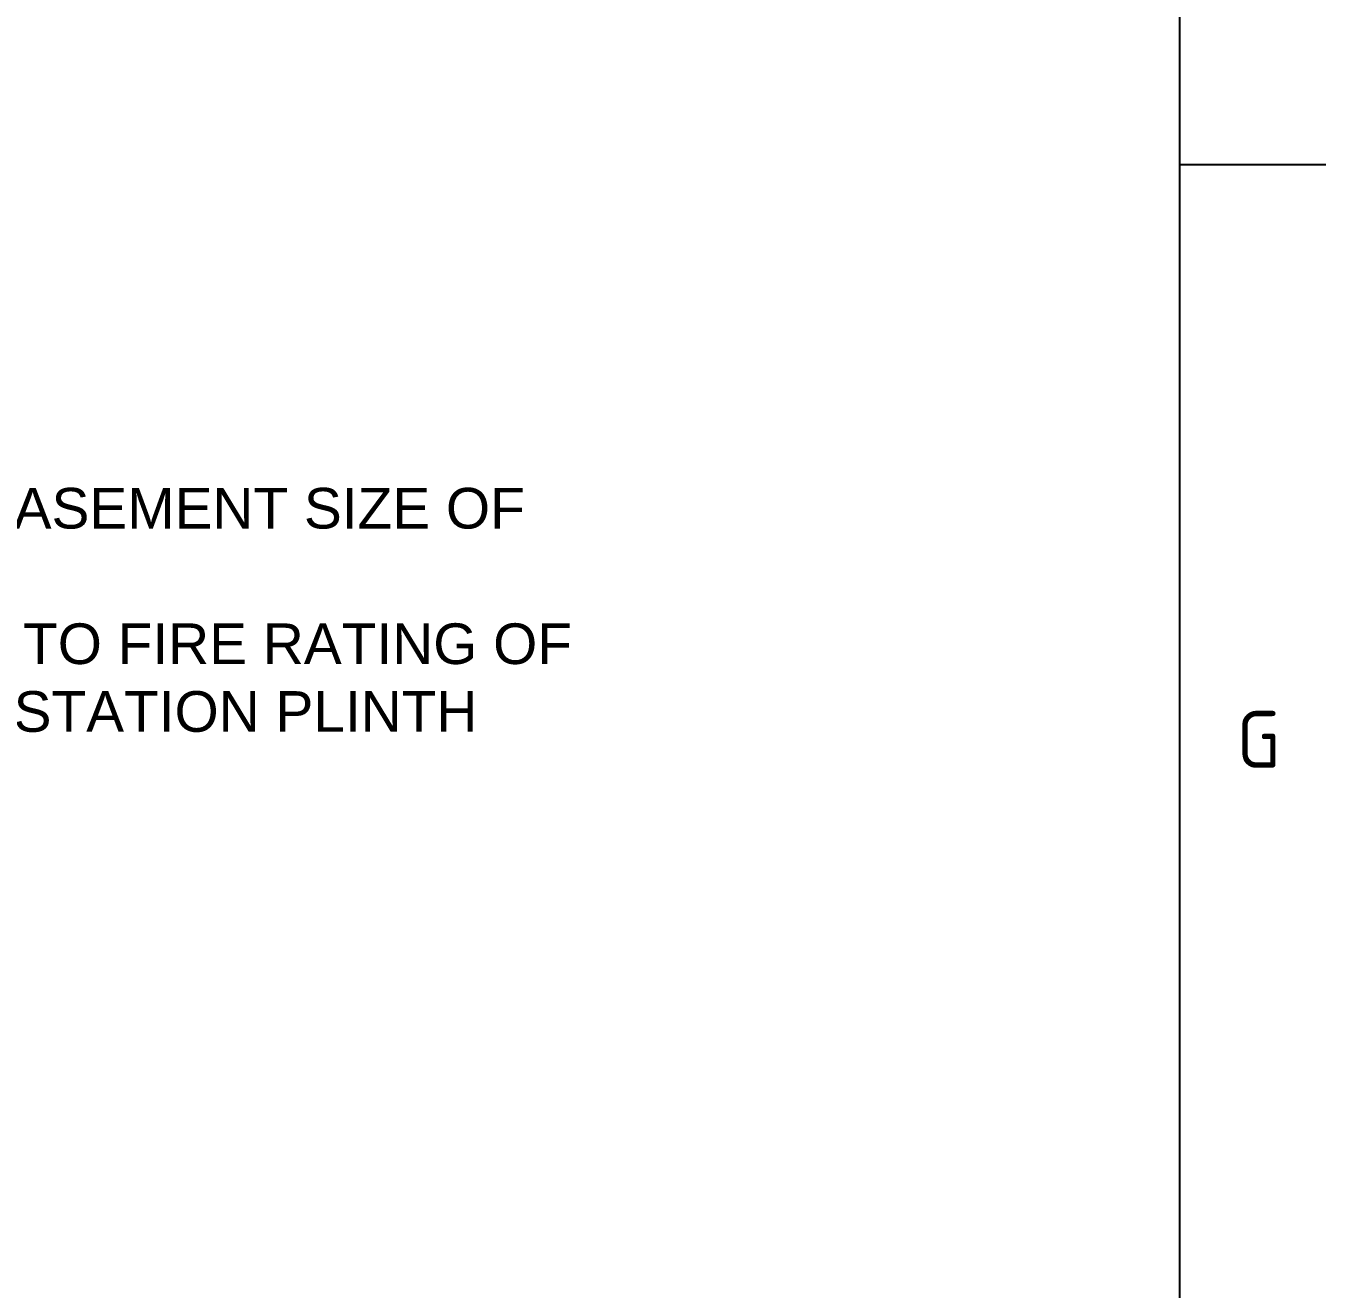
# Paper-space layout 'Page 2' of a CAD drawing. Header units: metres, sheet in millimetres. Extents: x -9 to 824, y -5 to 581.
# Drawn here: x 744.3 to 824.3, y 77.1 to 154.8 of the extents above; entities that cross this region are included whole.
import ezdxf
from ezdxf.enums import TextEntityAlignment as Align

# ---------------------------------------------------------------- set-up
doc = ezdxf.new("R2010")
doc.units = ezdxf.units.M
doc.layers.add('_User Miscellaneous1', color=7, linetype='Continuous')
doc.layers.add('Notes', color=7, linetype='Continuous')
doc.styles.add('iecISOCP', font='isocp.shx')
doc.styles.get("Standard").update_dxf_attribs({"font": 'arial.ttf'})

# ---------------------------------------------------------------- blocks, each defined once
blk = doc.blocks.new('A1_FRAME_TITLE')
at = {"layer": 'Notes', "color": 7, "linetype": 'Continuous'}
for p, q in [((824.367, 5.973), (824.367, 574.394)), ((824.352, 148.683), (833.352, 148.683))]:
    blk.add_line(p, q, dxfattribs=at)
at = {"layer": 'Notes', "color": 7, "style": 'iecISOCP'}
blk.add_text('G', height=3.5, dxfattribs=at).set_placement((827.871, 111.563))
at = {"layer": 'Notes', "color": 7, "style": 'iecISOCP', "flags": 8}
blk.add_attdef('VERSION_NO', text='', height=2.5, rotation=90, dxfattribs=at).set_placement((302.037, 43.812), align=Align.MIDDLE_CENTER)
at = {"layer": 'Notes', "color": 7, "style": 'iecISOCP'}
for tag, p in [('CAP_NO', (513.188, 43.457)), ('IE_NUM', (513.05, 37.81)), ('REF_No_1', (335.241, 32.31)), ('REF_1', (362.523, 32.31)), ('HV_SWITCH', (513.463, 32.163)), ('GEN_WO', (441.708, 31.763)), ('REF_No_2', (335.241, 26.31)), ('REF_2', (362.523, 26.31)), ('OH_WO', (441.708, 25.812)), ('UBD_REF', (513.05, 25.828)), ('REF_No_3', (335.241, 20.31)), ('REF_3', (362.523, 20.31)), ('UG_WO', (441.708, 20.052)), ('GIS_MAP_No', (513.05, 20.043)), ('REF_No_4', (335.241, 14.31)), ('REF_4', (362.523, 14.31)), ('SUB_WO', (441.708, 13.812)), ('HV_OP_DIAG', (513.326, 14.199)), ('LGA', (512.945, 7.777)), ('ExportID', (9.082, 2.39))]:
    blk.add_attdef(tag, p, '', height=2.5, dxfattribs=at)
for tag, height, p in [('T1', 3.5, (684.374, 39.465)), ('T2', 3.5, (684.374, 34.346)), ('scale', 2.5, (567.756, 33.269)), ('T3', 3.5, (684.374, 28.92)), ('DRAWN', 2.5, (567.756, 24.931)), ('T4', 3.5, (684.374, 23.657)), ('T5', 3.5, (684.374, 18.231)), ('REV', 5, (820.054, 17.095)), ('DATE', 2.5, (567.756, 16.88)), ('T6', 3.5, (684.374, 12.969)), ('DESIGN', 2.5, (605.617, 9.155))]:
    blk.add_attdef(tag, text='', height=height, dxfattribs=at).set_placement(p, align=Align.CENTER)
blk.add_attdef('NUM', text='', height=7, dxfattribs=at).set_placement((792.367, 20.118), align=Align.MIDDLE_CENTER)
for tag, p in [('NS', (790.712, 8.119)), ('SHTS', (805.412, 8.119))]:
    blk.add_attdef(tag, text='', height=2.5, dxfattribs=at).set_placement(p, align=Align.MIDDLE)
at = {"layer": 'Notes', "color": 7, "style": 'iecISOCP', "flags": 1}
for tag, p in [('ProjectType', (14.175, -26.797)), ('ProjectNumber', (23.56, -26.818)), ('DrawingNumber', (35.514, -26.803)), ('ProjectDescription', (47.564, -26.825)), ('ExportDate', (60.284, -26.789)), ('ExportUserName', (69.155, -26.8)), ('DesignerCompanyName', (81.484, -26.793)), ('ExportAreaOfInterest', (97.1, -26.813)), ('GIS_SUCCESS', (111.997, -26.78)), ('CAD_SUCCESS', (121.789, -26.783)), ('DEPOTCODE', (132.106, -26.877)), ('ExportCategories', (140.083, -26.797)), ('Comments', (154.385, -26.883))]:
    blk.add_attdef(tag, p, '', height=1, dxfattribs=at)

psp = doc.layouts.new('Page 2')

# ---------------------------------------------------------------- block references
at = {"layer": '_User Miscellaneous1'}
psp.add_blockref('A1_FRAME_TITLE', (-9.08156, -2.38995), dxfattribs=at)

# ---------------------------------------------------------------- texts
at = {"layer": '_User Miscellaneous1', "color": 0, "linetype": 'ByBlock', "insert": (650.19636, 126.39322), "char_height": 2.5, "width": 129.7997016, "attachment_point": 1}
psp.add_mtext('\\pi-8,l8,t8;{\\fArial|b0|i0|c238|p34;A.^IENDEAVOUR ENERGY PADMOUNT SUBSTATION EASEMENT SIZE OF }2.75{\\fArial|b0|i0|c238|p34;m X }5.5{\\fArial|b0|i0|c238|p34;m  \\PB.^IRESTRICTION ON THE USE OF LAND IN RELATION TO} {\\fArial|b0|i0|c238|p34;FIRE} {\\fArial|b0|i0|c238|p34;RATING OF BUILDINGS MEASURED 3 METRES FROM THE }S{\\fArial|b0|i0|c238|p34;UBSTATION PLINTH }\\P\\pi0,l0,tz;        \\P        {\\fArial|b0|i0|c238|p34;SUBSTATION PLINTH }1{\\fArial|b0|i0|c238|p34;.}35{\\fArial|b0|i0|c238|p34;m X 3.1}7{\\fArial|b0|i0|c238|p34;m \\P        \\P            }', dxfattribs=at)

doc.saveas('drawing.dxf')
